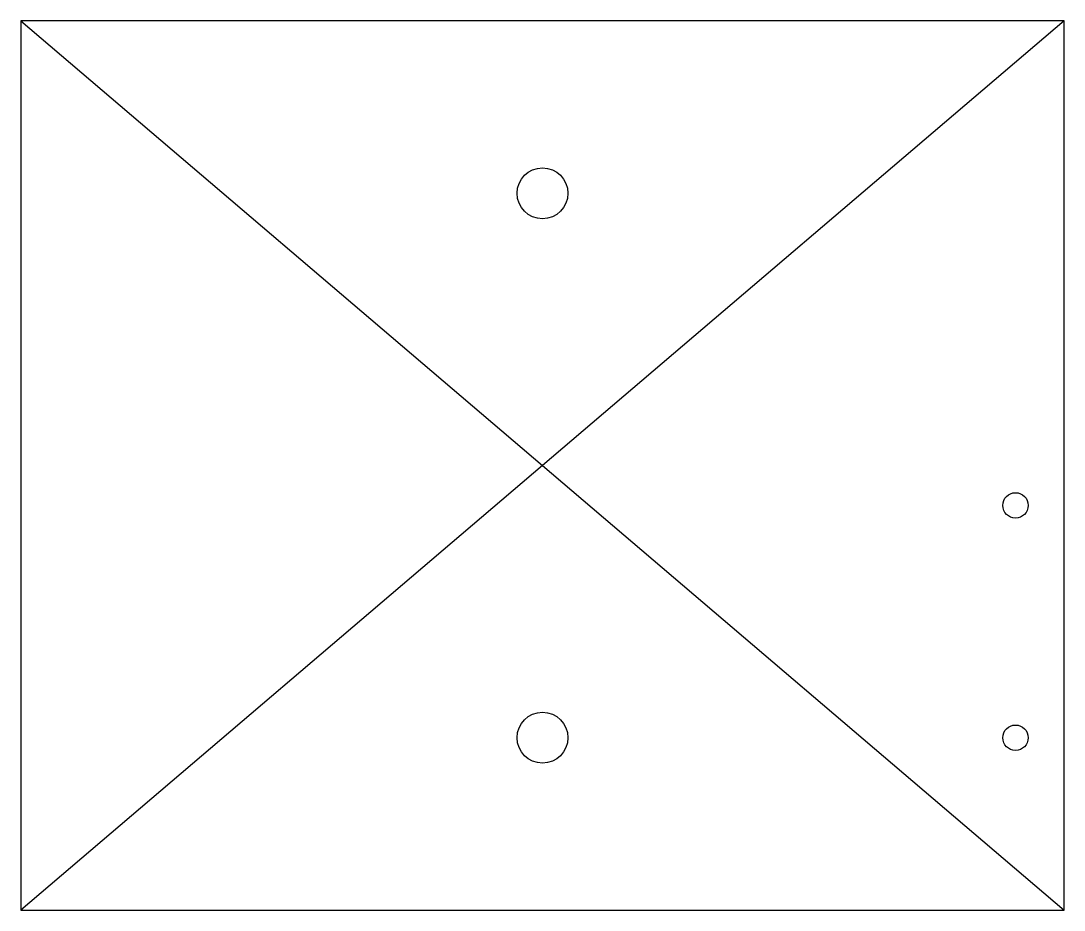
# Model space of a CAD drawing. Header units: millimetres. Extents: x -28.8 to 28.8, y -24.5 to 24.5.
import ezdxf

# ---------------------------------------------------------------- set-up
doc = ezdxf.new("R2010")
doc.units = ezdxf.units.MM
doc.layers.get('0').update_dxf_attribs({"linetype": 'CONTINUOUS'})

msp = doc.modelspace()

# ---------------------------------------------------------------- linework, layer by layer
for p, q in [((28.75, 24.5), (-28.75, 24.5)), ((-28.75, 24.5), (-28.75, -24.5)), ((28.75, 24.5), (-28.75, -24.5)), ((-28.75, 24.5), (28.75, -24.5)), ((28.75, -24.5), (28.75, 24.5)), ((-28.75, -24.5), (28.75, -24.5))]:
    msp.add_line(p, q)
for centre, radius in [((0, 15), 1.4), ((26.07, -2.2), 0.7), ((0, -15), 1.4), ((26.07, -15), 0.7)]:
    msp.add_circle(centre, radius)

doc.saveas('drawing.dxf')
